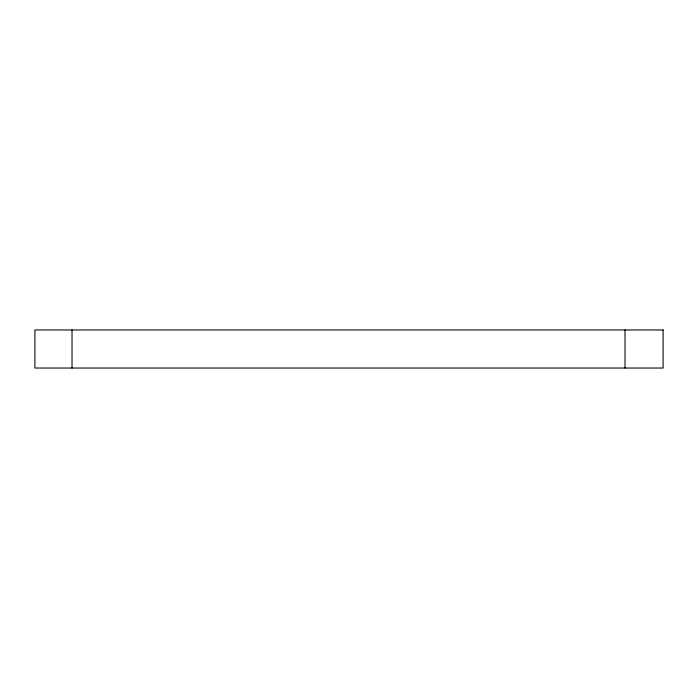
<?xml version="1.0" encoding="UTF-8"?>
<svg xmlns="http://www.w3.org/2000/svg" width="698" height="698" viewBox="0 0 698 698"><rect width="100%" height="100%" fill="white"/><g stroke="black" fill="none" stroke-linecap="round" stroke-linejoin="round"><path stroke-width="1.05" d="M625.024 329.962L625.024 368.038M72.025 329.962L72.025 368.038M663.1 329.962L34.9 329.962L34.9 368.038L663.1 368.038L663.1 329.962"/></g></svg>
